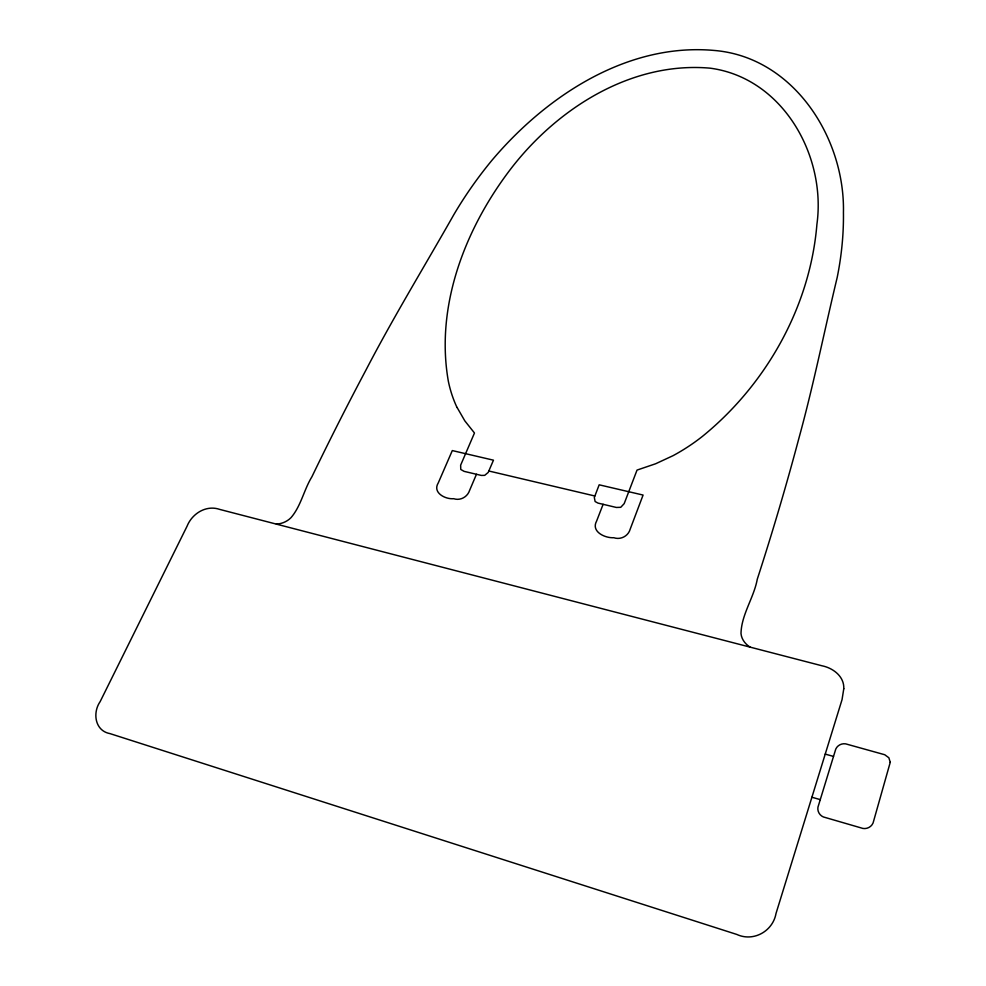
<?xml version="1.0" encoding="UTF-8"?>
<svg xmlns="http://www.w3.org/2000/svg" width="986" height="986" viewBox="0 0 986 986"><rect width="100%" height="100%" fill="white"/><g stroke="black" fill="none" stroke-linecap="round" stroke-linejoin="round"><path stroke-width="1.48" d="M603.112 504.314L596.616 521.064C590.725 531.762 605.219 538.27 613.785 537.715C620.576 540.106 628.304 536.137 630.19 529.149L643.082 495.058L599.18 484.816L594.311 497.486L595.113 501.529L597.972 503.094L616.361 507.457L620.749 507.309L624.187 503.636L637.03 470.088L655.653 463.753L673.044 455.68A171.934 141.429 -22.5 0 0 702.352 436.441C766.159 384.639 810.135 306.683 816.913 224.327C826.404 155.529 782.65 77.808 710.13 68.17C629.758 61.07 553.959 110.444 507.605 173.105C463.975 231.858 435.418 307.398 448.322 381.138A172.525 142.341 -21.9 0 0 457.011 407.489M476.46 474.278L469.582 490.436C467.5 496.956 460.252 500.95 453.683 498.694C445.364 499.483 432.176 492.704 438.277 482.893L452.303 450.577L493.468 460.179L488.206 472.43L484.681 475.363L481.328 475.425L464.098 471.357L460.77 469.459L460.647 465.17L474.476 433.002L464.825 420.874L457.085 407.452M276.376 524.133C281.836 523.825 287.185 521.557 291.018 517.65C301.038 506.015 303.934 489.722 311.921 476.756C329.299 440.73 347.355 405.024 366.139 369.713C393.513 317.024 424.51 266.356 453.782 214.751C464.936 195.746 477.655 177.665 491.657 160.644C545.813 96.357 627.022 42.558 714.295 50.459C793.422 57.015 845.064 137.732 843.437 212.545C843.733 234.372 841.502 256.212 837.163 277.596C824.358 330.865 813.623 384.651 799.104 437.513C786.458 485.124 772.457 532.366 757.273 579.226C753.933 597.689 741.312 614.709 741.004 633.628C741.558 639.31 745.342 644.203 750.112 647.124M488.785 470.988L594.804 495.983M825.233 754.117L833.515 756.41M811.909 797.23L820.266 799.634M843.782 688.721L842.044 699.641L776.007 913.504C772.864 931.289 753.403 942.135 736.825 934.445L110.038 733.621C94.878 730.934 92.376 712.73 100.141 701.638L187.044 526.253C192.048 513.595 206.185 504.696 219.693 509.405L821.893 665.76C832.911 667.929 844.41 676.384 843.782 688.721M890.247 762.301L873.645 820.981C872.672 826.86 866.213 830.15 860.803 827.821L825.455 817.554C819.723 816.654 816.174 810.443 818.59 805.094L835.154 751.073C836.177 745.391 842.426 742.285 847.677 744.418L884.738 754.734L888.867 757.778L890.247 762.301"/></g></svg>
